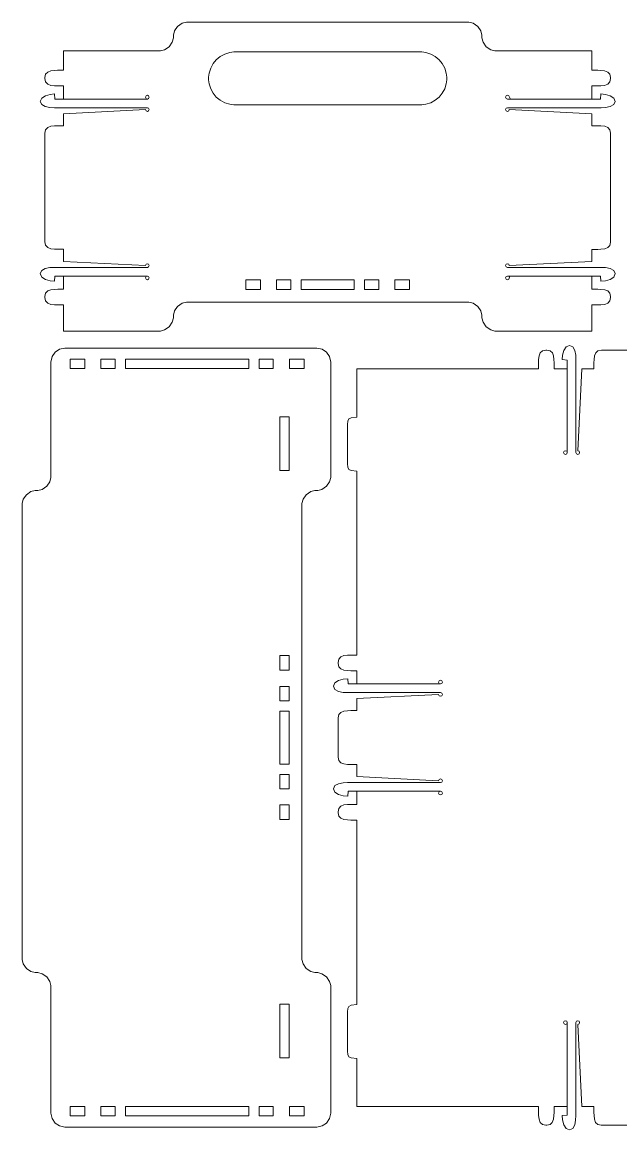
# Model space of a CAD drawing. Extents: x 22 to 406, y 17 to 372.
# Drawn here: x 22 to 214.1, y 17.3 to 372.3 of the extents above; entities that cross this region are included whole.
import ezdxf

# ---------------------------------------------------------------- set-up
doc = ezdxf.new("R2010")
doc.units = 0
doc.layers.get('0').update_dxf_attribs({"lineweight": 5, "true_color": 0xffffff})

msp = doc.modelspace()

# ---------------------------------------------------------------- linework, layer by layer
at = {"color": 0}
for p, q in [((70.892283, 369.49374), (70.52969, 368.14393)), ((71.882426, 370.96059), (70.892283, 369.49374)), ((73.350893, 371.95235), (71.882426, 370.96059)), ((74.699625, 372.31656), (73.350893, 371.95235)), ((75.149459, 372.31656), (74.699625, 372.31656)), ((164.87933, 372.31656), (75.149459, 372.31656)), ((165.32824, 372.31656), (164.87933, 372.31656)), ((166.67728, 371.95235), (165.32824, 372.31656)), ((168.14567, 370.96059), (166.67728, 371.95235)), ((169.13512, 369.49374), (168.14567, 370.96059)), ((169.49933, 368.14393), (169.13512, 369.49374)), ((70.165711, 365.89784), (69.175568, 364.42791)), ((70.52969, 367.24457), (70.165711, 365.89784)), ((70.52969, 368.14393), (70.52969, 367.69579)), ((70.52969, 367.69579), (70.52969, 367.24457)), ((169.49933, 367.69579), (169.49933, 368.14393)), ((169.49933, 367.24457), (169.49933, 367.69579)), ((169.862, 365.89784), (169.49933, 367.24457)), ((170.85222, 364.42791), (169.862, 365.89784)), ((65.909613, 363.07502), (35.313047, 363.07502)), ((35.313047, 363.07502), (35.313047, 356.89577)), ((66.358369, 363.07502), (65.909613, 363.07502)), ((67.707101, 363.43923), (66.358369, 363.07502)), ((69.175568, 364.42791), (67.707101, 363.43923)), ((88.57464, 362.58376), (86.98382, 362.08942)), ((89.85438, 362.7547), (88.57464, 362.58376)), ((90.28173, 362.7547), (89.85438, 362.7547)), ((149.75807, 362.7547), (90.28173, 362.7547)), ((150.18465, 362.7547), (149.75807, 362.7547)), ((151.46439, 362.58376), (150.18465, 362.7547)), ((153.05444, 362.08942), (151.46439, 362.58376)), ((172.32061, 363.43923), (170.85222, 364.42791)), ((173.66965, 363.07502), (172.32061, 363.43923)), ((174.11933, 363.07502), (173.66965, 363.07502)), ((204.71297, 363.07502), (174.11933, 363.07502)), ((204.71297, 356.89577), (204.71297, 363.07502)), ((83.25702, 359.01943), (82.47624, 357.58261)), ((84.2919, 360.27453), (83.25702, 359.01943)), ((85.54469, 361.30941), (84.2919, 360.27453)), ((86.98382, 362.08942), (85.54469, 361.30941)), ((154.49357, 361.30941), (153.05444, 362.08942)), ((155.74636, 360.27453), (154.49357, 361.30941)), ((156.78047, 359.01943), (155.74636, 360.27453)), ((157.56125, 357.58261), (156.78047, 359.01943)), ((29.537431, 355.61603), (29.295728, 354.54342)), ((30.19324, 356.3329), (29.537431, 355.61603)), ((31.164287, 356.73484), (30.19324, 356.3329)), ((32.356786, 356.86035), (31.164287, 356.73484)), ((33.393668, 356.89577), (32.356786, 356.86035)), ((35.313047, 356.89577), (33.393668, 356.89577)), ((81.98344, 355.99102), (81.81096, 354.71128)), ((82.47624, 357.58261), (81.98344, 355.99102)), ((158.05482, 355.99102), (157.56125, 357.58261)), ((158.2273, 354.71128), (158.05482, 355.99102)), ((206.63104, 356.89577), (204.71297, 356.89577)), ((207.66823, 356.85727), (206.63104, 356.89577)), ((208.85942, 356.73484), (207.66823, 356.85727)), ((209.83116, 356.3329), (208.85942, 356.73484)), ((210.4872, 355.61603), (209.83116, 356.3329)), ((210.72898, 354.54034), (210.4872, 355.61603)), ((29.295728, 354.54342), (29.295728, 354.25544)), ((29.295728, 354.25544), (29.537431, 353.17975)), ((29.537431, 353.17975), (30.19324, 352.4598)), ((30.19324, 352.4598), (31.165134, 352.06017)), ((31.165134, 352.06017), (32.356786, 351.93543)), ((32.356786, 351.93543), (33.393668, 351.90001)), ((33.393668, 351.90001), (35.313047, 351.90001)), ((35.313047, 351.90001), (35.313047, 347.68426)), ((81.81096, 354.71128), (81.81096, 354.2847)), ((81.81096, 354.2847), (81.81096, 353.85889)), ((81.81096, 353.85889), (81.98344, 352.57607)), ((81.98344, 352.57607), (82.47624, 350.98756)), ((157.56125, 350.98756), (158.05482, 352.57607)), ((158.05482, 352.57607), (158.2273, 353.85889)), ((158.2273, 354.2847), (158.2273, 354.71128)), ((158.2273, 353.85889), (158.2273, 354.2847)), ((204.71297, 347.67887), (204.71297, 351.89462)), ((204.71297, 351.89462), (206.63104, 351.89462)), ((206.63104, 351.89462), (207.66823, 351.93235)), ((207.66823, 351.93235), (208.86173, 352.05478)), ((208.86173, 352.05478), (209.83116, 352.45672)), ((209.83116, 352.45672), (210.4872, 353.17436)), ((210.4872, 353.17436), (210.72898, 354.25005)), ((210.72898, 354.25005), (210.72898, 354.54034)), ((27.798463, 346.90425), (28.276017, 347.99149)), ((28.276017, 347.99149), (29.455965, 348.733)), ((29.455965, 348.733), (30.954077, 349.15958)), ((30.954077, 349.15958), (32.383428, 349.2951)), ((32.383428, 349.2951), (32.400291, 349.2951)), ((32.400291, 349.2951), (32.532038, 347.68426)), ((61.744914, 348.69219), (61.572896, 348.27639)), ((61.572896, 348.27639), (61.744914, 347.8552)), ((62.165103, 348.86852), (61.744914, 348.69219)), ((62.584214, 348.69219), (62.165103, 348.86852)), ((62.757002, 348.27639), (62.584214, 348.69219)), ((62.584214, 347.8552), (62.757002, 348.27639)), ((82.47624, 350.98756), (83.25702, 349.54766)), ((83.25702, 349.54766), (84.2919, 348.29564)), ((84.2919, 348.29564), (85.54469, 347.26076)), ((154.49357, 347.26076), (155.74636, 348.29564)), ((155.74636, 348.29564), (156.78047, 349.54766)), ((156.78047, 349.54766), (157.56125, 350.98756)), ((177.24322, 348.69219), (177.07151, 348.271)), ((177.07151, 348.271), (177.24322, 347.85289)), ((177.6621, 348.86313), (177.24322, 348.69219)), ((178.08406, 348.69219), (177.6621, 348.86313)), ((178.67773, 347.67887), (178.08406, 348.69219)), ((207.50653, 347.67887), (207.65591, 349.29202)), ((207.65591, 349.29202), (209.0858, 349.1565)), ((209.0858, 349.1565), (210.58268, 348.72992)), ((210.58268, 348.72992), (211.76386, 347.98841)), ((211.76386, 347.98841), (212.24126, 346.89886)), ((28.27055, 345.87784), (27.798463, 346.90425)), ((29.437793, 345.26646), (28.27055, 345.87784)), ((30.921198, 344.97309), (29.437793, 345.26646)), ((32.345159, 344.89455), (30.921198, 344.97309)), ((62.169184, 344.89455), (32.345159, 344.89455)), ((32.532038, 347.68426), (62.169184, 347.68426)), ((62.169184, 347.68426), (62.584214, 347.8552)), ((62.584214, 344.72053), (62.169184, 344.89455)), ((62.757002, 344.30242), (62.584214, 344.72053)), ((85.54469, 347.26076), (86.98382, 346.48075)), ((86.98382, 346.48075), (88.57464, 345.98641)), ((88.57464, 345.98641), (89.85438, 345.81239)), ((89.85438, 345.81239), (90.28173, 345.81239)), ((90.28173, 345.81239), (149.75807, 345.81239)), ((149.75807, 345.81239), (150.18465, 345.81239)), ((150.18465, 345.81239), (151.46439, 345.98641)), ((151.46439, 345.98641), (153.05444, 346.48075)), ((153.05444, 346.48075), (154.49357, 347.26076)), ((177.24245, 344.71822), (177.07151, 344.29934)), ((177.65902, 344.89147), (177.24245, 344.71822)), ((177.24322, 347.85289), (177.65902, 347.67887)), ((177.65902, 347.67887), (207.50653, 347.67887)), ((177.99551, 344.89147), (177.65902, 344.89147)), ((177.65902, 344.89147), (177.65902, 344.89147)), ((178.94954, 344.89147), (177.99551, 344.89147)), ((180.43102, 344.89147), (178.94954, 344.89147)), ((182.3514, 344.89455), (180.43102, 344.89147)), ((184.62444, 344.89455), (182.3514, 344.89455)), ((187.16159, 344.89455), (184.62444, 344.89455)), ((189.8743, 344.89455), (187.16159, 344.89455)), ((192.67556, 344.89455), (189.8743, 344.89455)), ((195.47682, 344.89455), (192.67556, 344.89455)), ((198.1903, 344.89455), (195.47682, 344.89455)), ((200.72745, 344.89455), (198.1903, 344.89455)), ((202.99972, 344.89455), (200.72745, 344.89455)), ((204.92087, 344.89455), (202.99972, 344.89455)), ((206.40235, 344.89455), (204.92087, 344.89455)), ((207.35638, 344.89455), (206.40235, 344.89455)), ((207.69364, 344.89455), (207.35638, 344.89455)), ((209.11737, 344.9677), (207.69364, 344.89455)), ((207.69364, 344.89455), (207.69364, 344.89455)), ((210.60193, 345.26415), (209.11737, 344.9677)), ((211.76925, 345.87476), (210.60193, 345.26415)), ((212.24126, 346.89886), (211.76925, 345.87476)), ((35.319284, 342.96031), (61.572896, 344.30242)), ((35.319284, 339.12186), (35.319284, 342.96031)), ((61.572896, 344.30242), (61.744914, 343.88431)), ((61.744914, 343.88431), (62.165103, 343.71029)), ((62.165103, 343.71029), (62.58098, 343.88431)), ((62.58098, 343.88431), (62.757002, 344.30242)), ((177.07151, 344.29934), (177.24322, 343.88123)), ((177.24322, 343.88123), (177.6621, 343.70721)), ((177.6621, 343.70721), (178.08406, 343.88123)), ((178.08406, 343.88123), (178.25577, 344.29934)), ((178.25577, 344.29934), (204.7199, 342.95492)), ((204.7199, 342.95492), (204.7199, 339.0926)), ((29.303043, 336.76951), (29.545054, 337.84289)), ((29.545054, 337.84289), (30.200786, 338.55976)), ((30.200786, 338.55976), (31.170601, 338.95939)), ((31.170601, 338.95939), (32.364409, 339.08413)), ((32.364409, 339.08413), (33.400983, 339.12186)), ((33.400983, 339.12186), (35.319284, 339.12186)), ((204.7199, 339.0926), (206.63874, 339.0926)), ((206.63874, 339.0926), (207.67516, 339.0541)), ((207.67516, 339.0541), (208.86712, 338.92936)), ((208.86712, 338.92936), (209.83886, 338.52973)), ((209.83886, 338.52973), (210.4949, 337.81286)), ((210.4949, 337.81286), (210.73591, 336.73409)), ((29.303043, 301.87465), (29.303043, 336.76951)), ((210.73591, 336.73409), (210.73591, 301.84539)), ((29.545054, 300.79896), (29.303043, 301.87465)), ((210.73591, 301.84539), (210.4949, 300.7697)), ((30.200786, 300.08209), (29.545054, 300.79896)), ((31.172757, 299.68323), (30.200786, 300.08209)), ((32.364409, 299.55772), (31.172757, 299.68323)), ((33.400983, 299.51999), (32.364409, 299.55772)), ((35.319284, 299.51999), (33.400983, 299.51999)), ((35.319284, 295.65459), (35.319284, 299.51999)), ((206.63874, 299.48996), (204.7199, 299.48996)), ((204.7199, 299.48996), (204.7199, 295.65151)), ((207.67516, 299.52538), (206.63874, 299.48996)), ((208.86789, 299.6532), (207.67516, 299.52538)), ((209.83886, 300.05206), (208.86789, 299.6532)), ((210.4949, 300.7697), (209.83886, 300.05206)), ((61.572896, 294.31017), (35.319284, 295.65459)), ((61.744914, 294.73059), (61.572896, 294.31017)), ((62.165103, 294.9023), (61.744914, 294.73059)), ((62.584214, 294.73059), (62.165103, 294.9023)), ((62.757002, 294.31248), (62.584214, 294.73059)), ((177.24784, 294.72828), (177.07151, 294.30709)), ((177.6621, 294.9023), (177.24784, 294.72828)), ((178.08406, 294.72828), (177.6621, 294.9023)), ((178.25577, 294.30709), (178.08406, 294.72828)), ((204.7199, 295.65151), (178.25577, 294.30709)), ((27.798463, 291.71065), (28.27055, 292.73706)), ((28.276017, 290.62341), (27.798463, 291.71065)), ((28.27055, 292.73706), (29.437793, 293.34844)), ((29.437793, 293.34844), (30.921198, 293.64181)), ((30.921198, 293.64181), (32.345159, 293.72035)), ((32.345159, 293.72035), (32.345159, 293.72035)), ((32.345159, 293.72035), (32.679493, 293.72035)), ((32.679493, 293.72035), (33.6259, 293.72035)), ((33.6259, 293.72035), (35.096523, 293.72035)), ((35.096523, 293.72035), (37.004583, 293.72035)), ((37.004583, 293.72035), (39.261299, 293.72035)), ((39.261299, 293.72035), (41.781586, 293.72035)), ((41.781586, 293.72035), (44.475431, 293.72035)), ((44.475431, 293.72035), (47.256748, 293.72035)), ((47.256748, 293.72035), (50.037757, 293.72035)), ((50.037757, 293.72035), (52.73191, 293.72035)), ((52.73191, 293.72035), (55.251889, 293.72035)), ((55.251889, 293.72035), (57.508913, 293.72035)), ((57.508913, 293.72035), (59.416665, 293.72035)), ((59.416665, 293.72035), (60.887288, 293.72035)), ((60.887288, 293.72035), (61.834003, 293.72035)), ((61.834003, 293.72035), (62.169184, 293.72035)), ((62.169184, 293.72035), (62.586139, 293.89437)), ((62.169184, 293.72035), (62.169184, 293.72035)), ((62.586139, 293.89437), (62.757002, 294.31248)), ((177.07151, 294.30709), (177.24322, 293.89129)), ((177.24322, 293.89129), (177.65902, 293.71496)), ((177.65902, 293.71496), (207.69364, 293.71496)), ((207.69364, 293.71496), (209.11737, 293.63873)), ((209.11737, 293.63873), (210.60193, 293.34536)), ((210.60193, 293.34536), (211.76925, 292.73475)), ((212.24126, 291.70757), (211.76386, 290.6211)), ((211.76925, 292.73475), (212.24126, 291.70757)), ((29.455965, 289.8819), (28.276017, 290.62341)), ((30.954077, 289.45532), (29.455965, 289.8819)), ((32.383428, 289.3198), (30.954077, 289.45532)), ((32.532038, 290.93064), (32.383428, 289.3198)), ((62.169184, 290.93064), (32.532038, 290.93064)), ((35.319284, 290.93064), (35.319284, 286.72028)), ((61.572896, 290.33851), (61.744914, 290.7597)), ((61.572896, 290.33851), (61.744914, 289.9204)), ((61.744914, 289.9204), (62.165103, 289.74638)), ((62.165103, 289.74638), (62.584214, 289.9204)), ((62.584214, 290.7597), (62.169184, 290.93064)), ((62.757002, 290.33851), (62.584214, 290.7597)), ((62.584214, 289.9204), (62.757002, 290.33851)), ((93.75443, 289.6971), (98.43834, 289.6971)), ((93.75443, 286.6171), (93.75443, 289.6971)), ((98.43834, 289.6971), (98.43834, 286.6171)), ((103.5881, 289.6971), (108.16036, 289.6971)), ((103.5881, 286.6171), (103.5881, 289.6971)), ((108.16036, 289.6971), (108.16036, 286.6171)), ((111.52988, 289.6971), (128.48066, 289.6971)), ((111.52988, 286.6171), (111.52988, 289.6971)), ((128.48066, 289.6971), (128.48066, 286.6171)), ((131.85018, 289.6971), (136.42321, 289.6971)), ((131.85018, 286.6171), (131.85018, 289.6971)), ((136.42321, 289.6971), (136.42321, 286.6171)), ((141.59915, 289.6971), (146.2846, 289.6971)), ((141.59915, 286.6171), (141.59915, 289.6971)), ((146.2846, 289.6971), (146.2846, 286.6171)), ((177.24322, 290.75662), (177.07151, 290.33543)), ((177.07151, 290.33543), (177.24322, 289.91732)), ((177.65902, 290.92833), (177.24322, 290.75662)), ((177.24322, 289.91732), (177.6621, 289.7433)), ((207.50653, 290.92833), (177.65902, 290.92833)), ((177.6621, 289.7433), (178.08406, 289.91732)), ((178.08406, 289.91732), (178.48677, 290.92833)), ((204.71913, 286.71181), (204.71913, 290.92833)), ((207.63974, 289.31441), (207.50653, 290.92833)), ((207.65591, 289.31441), (207.63974, 289.31441)), ((209.0858, 289.44993), (207.65591, 289.31441)), ((210.58268, 289.87651), (209.0858, 289.44993)), ((211.76386, 290.6211), (210.58268, 289.87651)), ((29.545054, 285.43515), (29.303043, 284.36254)), ((29.303043, 284.36254), (29.303043, 284.07148)), ((29.303043, 284.07148), (29.545054, 282.99579)), ((30.200786, 286.15279), (29.545054, 285.43515)), ((31.170601, 286.55473), (30.200786, 286.15279)), ((32.364409, 286.67947), (31.170601, 286.55473)), ((33.400983, 286.72028), (32.364409, 286.67947)), ((35.319284, 286.72028), (33.400983, 286.72028)), ((98.43834, 286.6171), (93.75443, 286.6171)), ((108.16036, 286.6171), (103.5881, 286.6171)), ((128.48066, 286.6171), (111.52988, 286.6171)), ((136.42321, 286.6171), (131.85018, 286.6171)), ((146.2846, 286.6171), (141.59915, 286.6171)), ((206.63874, 286.71181), (204.71913, 286.71181)), ((207.67516, 286.67716), (206.63874, 286.71181)), ((208.86712, 286.55165), (207.67516, 286.67716)), ((209.83886, 286.15279), (208.86712, 286.55165)), ((210.4949, 285.43515), (209.83886, 286.15279)), ((210.73668, 284.35715), (210.4949, 285.43515)), ((210.4949, 282.99579), (210.73668, 284.07148)), ((210.73668, 284.07148), (210.73668, 284.35715)), ((29.545054, 282.99579), (30.200786, 282.27892)), ((30.200786, 282.27892), (31.172757, 281.87698)), ((31.172757, 281.87698), (32.364409, 281.75224)), ((32.364409, 281.75224), (33.400983, 281.71682)), ((33.400983, 281.71682), (35.319284, 281.71682)), ((35.319284, 281.71682), (35.319284, 273.33152)), ((70.898828, 279.74716), (71.888663, 281.21709)), ((71.888663, 281.21709), (73.357438, 282.20577)), ((73.357438, 282.20577), (74.706093, 282.56998)), ((74.706093, 282.56998), (75.155927, 282.56998)), ((75.155927, 282.56998), (164.88703, 282.56998)), ((164.88703, 282.56998), (165.33594, 282.56998)), ((165.33594, 282.56998), (166.68421, 282.20577)), ((166.68421, 282.20577), (168.1526, 281.21709)), ((168.1526, 281.21709), (169.14282, 279.74716)), ((204.71913, 273.33152), (204.71913, 281.71682)), ((204.71913, 281.71682), (206.63874, 281.71682)), ((206.63874, 281.71682), (207.67516, 281.75224)), ((207.67516, 281.75224), (208.86789, 281.87698)), ((208.86789, 281.87698), (209.83886, 282.27661)), ((209.83886, 282.27661), (210.4949, 282.99579)), ((70.171948, 276.15049), (70.535927, 277.50107)), ((70.535927, 278.39966), (70.898828, 279.74716)), ((70.535927, 277.94921), (70.535927, 278.39966)), ((70.535927, 277.50107), (70.535927, 277.94921)), ((169.14282, 279.74716), (169.50703, 278.39966)), ((169.50703, 278.39966), (169.50703, 277.94921)), ((169.50703, 277.94921), (169.50703, 277.50107)), ((169.50703, 277.50107), (169.8697, 276.15049)), ((66.364914, 273.33152), (67.713338, 273.69496)), ((67.713338, 273.69496), (69.182113, 274.68364)), ((69.182113, 274.68364), (70.171948, 276.15049)), ((169.8697, 276.15049), (170.85992, 274.68364)), ((170.85992, 274.68364), (172.32831, 273.69496)), ((172.32831, 273.69496), (173.67658, 273.33152)), ((35.319284, 273.33152), (65.915927, 273.33152)), ((65.915927, 273.33152), (66.364914, 273.33152)), ((173.67658, 273.33152), (174.12703, 273.33152)), ((174.12703, 273.33152), (204.71913, 273.33152)), ((32.548824, 266.5432), (31.591868, 265.12563)), ((33.967626, 267.50262), (32.548824, 266.5432)), ((35.700434, 267.85374), (33.967626, 267.50262)), ((116.52487, 267.85374), (35.700434, 267.85374)), ((118.25506, 267.50262), (116.52487, 267.85374)), ((119.67417, 266.54551), (118.25506, 267.50262)), ((120.63282, 265.12717), (119.67417, 266.54551)), ((188.20109, 266.3353), (187.79992, 265.36356)), ((188.91719, 266.99134), (188.20109, 266.3353)), ((189.99365, 267.23312), (188.91719, 266.99134)), ((190.28394, 267.23312), (189.99365, 267.23312)), ((191.35886, 266.99134), (190.28394, 267.23312)), ((192.0765, 266.3353), (191.35886, 266.99134)), ((192.47767, 265.36587), (192.0765, 266.3353)), ((195.37749, 265.58301), (195.80407, 267.08143)), ((195.80407, 267.08143), (196.54712, 268.2603)), ((196.54712, 268.2603), (197.63359, 268.7377)), ((197.63359, 268.7377), (198.65923, 268.26569)), ((198.65923, 268.26569), (199.27061, 267.09991)), ((199.27061, 267.09991), (199.56475, 265.61535)), ((205.6054, 265.36356), (206.00503, 266.33684)), ((206.00503, 266.33684), (206.7219, 266.99134)), ((206.7219, 266.99134), (207.79759, 267.23312)), ((207.79759, 267.23312), (220.35552, 267.23312)), ((31.240671, 263.3939), (31.239593, 226.82429)), ((31.591868, 265.12563), (31.240671, 263.3939)), ((37.418227, 264.34177), (42.099673, 264.34177)), ((37.418227, 261.26254), (37.418227, 264.34177)), ((42.099673, 264.34177), (42.099673, 261.26254)), ((47.250203, 264.34177), (51.820538, 264.34177)), ((47.250203, 261.26254), (47.250203, 264.34177)), ((51.820538, 264.34177), (51.820538, 261.26254)), ((55.191598, 264.34177), (94.73849, 264.34177)), ((55.191598, 261.26254), (55.191598, 264.34177)), ((94.73849, 264.34177), (94.73849, 261.26254)), ((97.98943, 264.34177), (102.56246, 264.34177)), ((97.98943, 261.26254), (97.98943, 264.34177)), ((102.56246, 264.34177), (102.56246, 261.26254)), ((107.73994, 264.34177), (112.42462, 264.34177)), ((107.73994, 261.26254), (107.73994, 264.34177)), ((112.42462, 264.34177), (112.42462, 261.26254)), ((120.98471, 263.3939), (120.63282, 265.12717)), ((120.98471, 226.82429), (120.98471, 263.3939)), ((187.67595, 264.17314), (187.63745, 263.13518)), ((187.63745, 263.13518), (187.63745, 261.21788)), ((187.79992, 265.36356), (187.67595, 264.17314)), ((192.60164, 264.17314), (192.47767, 265.36587)), ((192.64014, 263.13518), (192.60164, 264.17314)), ((192.64014, 261.21788), (192.64014, 263.13518)), ((195.24274, 264.15312), (195.37749, 265.58301)), ((196.85435, 264.00451), (195.24274, 264.15312)), ((196.85435, 234.36721), (196.85435, 264.00451)), ((199.56475, 265.61535), (199.64175, 264.19085)), ((199.64175, 264.19085), (199.64175, 264.19085)), ((199.64175, 264.19085), (199.64175, 263.85667)), ((199.64175, 263.85667), (199.64175, 262.91034)), ((199.64175, 262.91034), (199.64175, 261.43964)), ((205.44216, 263.13518), (205.48066, 264.17314)), ((205.44216, 261.21788), (205.44216, 263.13518)), ((205.48066, 264.17314), (205.6054, 265.36356)), ((42.099673, 261.26254), (37.418227, 261.26254)), ((51.820538, 261.26254), (47.250203, 261.26254)), ((94.73849, 261.26254), (55.191598, 261.26254)), ((102.56246, 261.26254), (97.98943, 261.26254)), ((112.42462, 261.26254), (107.73994, 261.26254)), ((187.63745, 261.21788), (129.36077, 261.21788)), ((129.36077, 261.21788), (129.36077, 245.69776)), ((196.85435, 261.21788), (192.64014, 261.21788)), ((199.64175, 261.43964), (199.64175, 259.53158)), ((199.64175, 259.53158), (199.64175, 257.27471)), ((200.23311, 234.96319), (201.5783, 261.21788)), ((201.5783, 261.21788), (205.44216, 261.21788)), ((199.64175, 257.27471), (199.64175, 254.75527)), ((199.64175, 254.75527), (199.64175, 252.06104)), ((199.64175, 252.06104), (199.64175, 249.2798)), ((199.64175, 249.2798), (199.64175, 246.49856)), ((104.61605, 245.861), (107.69605, 245.861)), ((104.61605, 228.59144), (104.61605, 245.861)), ((107.69605, 245.861), (107.69605, 228.59144)), ((126.84364, 245.13412), (126.44247, 244.41802)), ((127.55974, 245.53529), (126.84364, 245.13412)), ((129.36077, 245.69776), (127.55974, 245.53529)), ((199.64175, 246.49856), (199.64175, 243.80433)), ((126.44247, 244.41802), (126.3185, 243.33848)), ((126.3185, 243.33848), (126.31927, 230.78517)), ((199.64175, 243.80433), (199.64175, 241.28412)), ((199.64175, 241.28412), (199.64175, 239.02725)), ((199.64175, 239.02725), (199.64175, 237.11919)), ((195.8418, 234.79148), (195.67009, 234.37106)), ((195.67009, 234.37106), (195.8418, 233.95218)), ((196.26145, 234.96319), (195.8418, 234.79148)), ((196.26145, 234.96319), (196.68033, 234.79148)), ((196.68033, 233.95218), (196.85435, 234.36721)), ((199.64175, 237.11919), (199.64175, 235.64926)), ((199.64175, 235.64926), (199.64175, 234.70216)), ((199.64175, 234.70216), (199.64252, 234.36721)), ((199.64252, 234.36721), (199.64252, 234.36721)), ((199.64252, 234.36721), (199.81731, 233.9491)), ((200.65276, 234.79148), (200.23311, 234.96319)), ((200.82601, 234.37106), (200.65276, 234.79148)), ((200.65276, 233.95218), (200.82601, 234.37106)), ((126.31927, 230.78517), (126.44324, 229.70871)), ((195.8418, 233.95218), (196.26145, 233.77893)), ((196.26145, 233.77893), (196.68033, 233.95218)), ((199.81731, 233.9491), (200.23388, 233.77893)), ((200.23388, 233.77893), (200.65276, 233.95218)), ((107.69605, 228.59144), (104.61605, 228.59144)), ((126.44324, 229.70871), (126.84441, 228.99338)), ((126.84441, 228.99338), (127.56128, 228.59067)), ((127.56128, 228.59067), (129.36077, 228.42897)), ((129.36077, 228.42897), (129.36077, 169.44389)), ((30.875537, 225.02634), (29.885702, 223.55795)), ((31.239593, 226.37461), (30.875537, 225.02634)), ((31.239593, 226.82429), (31.239593, 226.37461)), ((119.63028, 223.55795), (120.6205, 225.02634)), ((120.6205, 225.02634), (120.98471, 226.37461)), ((120.98471, 226.37461), (120.98471, 226.82429)), ((23.351405, 220.85063), (22.361416, 219.38224)), ((24.819949, 221.84085), (23.351405, 220.85063)), ((26.169605, 222.20352), (24.819949, 221.84085)), ((26.619516, 222.20352), (26.169605, 222.20352)), ((27.068349, 222.20352), (26.619516, 222.20352)), ((28.416927, 222.56773), (27.068349, 222.20352)), ((29.885702, 223.55795), (28.416927, 222.56773)), ((112.10738, 219.38224), (113.0976, 220.85063)), ((113.0976, 220.85063), (114.56599, 221.84085)), ((114.56599, 221.84085), (115.91426, 222.20352)), ((115.91426, 222.20352), (116.36471, 222.20352)), ((116.36471, 222.20352), (116.81285, 222.20352)), ((116.81285, 222.20352), (118.16189, 222.56773)), ((118.16189, 222.56773), (119.63028, 223.55795)), ((22.361416, 219.38224), (21.998515, 218.03243)), ((21.998515, 218.03243), (21.998515, 217.58275)), ((21.998515, 217.58275), (21.998515, 72.308929)), ((111.74471, 218.03243), (112.10738, 219.38224)), ((111.74471, 217.58275), (111.74471, 218.03243)), ((111.74471, 72.308929), (111.74471, 217.58275)), ((104.61605, 169.28527), (107.69605, 169.28527)), ((104.61605, 164.60059), (104.61605, 169.28527)), ((107.69605, 169.28527), (107.69605, 164.60059)), ((123.58654, 168.16492), (123.34399, 167.09)), ((123.34399, 167.09), (123.34399, 166.80202)), ((124.24104, 168.88333), (123.58654, 168.16492)), ((125.21201, 169.28065), (124.24104, 168.88333)), ((126.40551, 169.40616), (125.21201, 169.28065)), ((127.44193, 169.44389), (126.40551, 169.40616)), ((129.36077, 169.44389), (127.44193, 169.44389)), ((107.69605, 164.60059), (104.61605, 164.60059)), ((123.34399, 166.80202), (123.58654, 165.72633)), ((123.58654, 165.72633), (124.24104, 165.00792)), ((124.24104, 165.00792), (125.21355, 164.60675)), ((125.21355, 164.60675), (126.40551, 164.48355)), ((126.40551, 164.48355), (127.44193, 164.44736)), ((127.44193, 164.44736), (129.36077, 164.44736)), ((129.36077, 164.44736), (129.36077, 160.23161)), ((121.83941, 159.45391), (122.31681, 160.53884)), ((122.31681, 160.53884), (123.49722, 161.28112)), ((123.49722, 161.28112), (124.9941, 161.7077)), ((124.9941, 161.7077), (126.42476, 161.84399)), ((126.42476, 161.84399), (126.4417, 161.84399)), ((126.4417, 161.84399), (126.57337, 160.23161)), ((126.57337, 160.23161), (156.2099, 160.23161)), ((155.78563, 161.24185), (155.61392, 160.82374)), ((155.61392, 160.82374), (155.78563, 160.40486)), ((156.20759, 161.4151), (155.78563, 161.24185)), ((156.62647, 161.24185), (156.20759, 161.4151)), ((156.2099, 160.23161), (156.62647, 160.40486)), ((156.79818, 160.82374), (156.62647, 161.24185)), ((156.62647, 160.40486), (156.79818, 160.82374)), ((104.61605, 159.42388), (107.69605, 159.42388)), ((104.61605, 154.85162), (104.61605, 159.42388)), ((107.69605, 159.42388), (107.69605, 154.85162)), ((122.31142, 158.42596), (121.83941, 159.45391)), ((123.47797, 157.81612), (122.31142, 158.42596)), ((124.96253, 157.52121), (123.47797, 157.81612)), ((126.38626, 157.44421), (124.96253, 157.52121)), ((156.2099, 157.44421), (126.38626, 157.44421)), ((129.36077, 155.50766), (155.61392, 156.85131)), ((155.61392, 156.85131), (155.78563, 156.4332)), ((155.78563, 156.4332), (156.20759, 156.25841)), ((156.20759, 156.25841), (156.62185, 156.4332)), ((156.62647, 157.26711), (156.2099, 157.44421)), ((156.62185, 156.4332), (156.79818, 156.85131)), ((156.79818, 156.85131), (156.62647, 157.26711)), ((107.69605, 154.85162), (104.61605, 154.85162)), ((129.36077, 151.66998), (129.36077, 155.50766)), ((104.61605, 151.48133), (107.69605, 151.48133)), ((104.61605, 134.53209), (104.61605, 151.48133)), ((107.69605, 151.48133), (107.69605, 134.53209)), ((123.34399, 149.31532), (123.58654, 150.39024)), ((123.34399, 136.75816), (123.34399, 149.31532)), ((123.58654, 150.39024), (124.24104, 151.10634)), ((124.24104, 151.10634), (125.21201, 151.50674)), ((125.21201, 151.50674), (126.40551, 151.63302)), ((126.40551, 151.63302), (127.44193, 151.66998)), ((127.44193, 151.66998), (129.36077, 151.66998)), ((123.58654, 135.68247), (123.34399, 136.75816)), ((124.24104, 134.96483), (123.58654, 135.68247)), ((125.21355, 134.56674), (124.24104, 134.96483)), ((107.69605, 134.53209), (104.61605, 134.53209)), ((126.40551, 134.442), (125.21355, 134.56674)), ((127.44193, 134.40273), (126.40551, 134.442)), ((129.36077, 134.40273), (127.44193, 134.40273)), ((129.36077, 130.53887), (129.36077, 134.40273)), ((104.61605, 131.16103), (107.69605, 131.16103)), ((104.61605, 126.58877), (104.61605, 131.16103)), ((107.69605, 131.16103), (107.69605, 126.58877)), ((122.31142, 127.6198), (123.47797, 128.23041)), ((123.47797, 128.23041), (124.96253, 128.52455)), ((124.96253, 128.52455), (126.38626, 128.60309)), ((126.38626, 128.60309), (126.38626, 128.60309)), ((126.38626, 128.60309), (126.72044, 128.60309)), ((126.72044, 128.60309), (127.66677, 128.60309)), ((127.66677, 128.60309), (129.13747, 128.60309)), ((129.13747, 128.60309), (131.04553, 128.60309)), ((155.61392, 129.19291), (129.36077, 130.53887)), ((131.04553, 128.60309), (133.3024, 128.60309)), ((133.3024, 128.60309), (135.82261, 128.60309)), ((135.82261, 128.60309), (138.51684, 128.60309)), ((138.51684, 128.60309), (141.29808, 128.60309)), ((141.29808, 128.60309), (144.07855, 128.60309)), ((144.07855, 128.60309), (146.77278, 128.60309)), ((146.77278, 128.60309), (149.29299, 128.60309)), ((149.29299, 128.60309), (151.54986, 128.60309)), ((151.54986, 128.60309), (153.45792, 128.60309)), ((153.45792, 128.60309), (154.92862, 128.60309)), ((154.92862, 128.60309), (155.87495, 128.60309)), ((155.78563, 129.61333), (155.61392, 129.19291)), ((156.20759, 129.78581), (155.78563, 129.61333)), ((155.87495, 128.60309), (156.2099, 128.60309)), ((156.62647, 129.61333), (156.20759, 129.78581)), ((156.2099, 128.60309), (156.62801, 128.77711)), ((156.2099, 128.60309), (156.2099, 128.60309)), ((156.79818, 129.19368), (156.62647, 129.61333)), ((156.62801, 128.77711), (156.79818, 129.19368)), ((107.69605, 126.58877), (104.61605, 126.58877)), ((121.83941, 126.59416), (122.31142, 127.6198)), ((122.31681, 125.50692), (121.83941, 126.59416)), ((123.49722, 124.76541), (122.31681, 125.50692)), ((124.9941, 124.33729), (123.49722, 124.76541)), ((126.42476, 124.20254), (124.9941, 124.33729)), ((126.57337, 125.81569), (126.42476, 124.20254)), ((156.2099, 125.81569), (126.57337, 125.81569)), ((129.36077, 125.81569), (129.36077, 121.60071)), ((155.61392, 125.22202), (155.78563, 125.64167)), ((155.61392, 125.22202), (155.78563, 124.80314)), ((155.78563, 124.80314), (156.20759, 124.63066)), ((156.20759, 124.63066), (156.62647, 124.80314)), ((156.62647, 125.64167), (156.2099, 125.81569)), ((156.79818, 125.22202), (156.62647, 125.64167)), ((156.62647, 124.80314), (156.79818, 125.22202)), ((104.61605, 121.43978), (107.69605, 121.43978)), ((104.61605, 116.75587), (104.61605, 121.43978)), ((107.69605, 121.43978), (107.69605, 116.75587)), ((124.24104, 121.0363), (123.58654, 120.3202)), ((125.21201, 121.43824), (124.24104, 121.0363)), ((126.40551, 121.56298), (125.21201, 121.43824)), ((127.44193, 121.60071), (126.40551, 121.56298)), ((129.36077, 121.60071), (127.44193, 121.60071)), ((123.58654, 120.3202), (123.34399, 119.24528)), ((123.34399, 119.24528), (123.34399, 118.95345)), ((123.34399, 118.95345), (123.58654, 117.87853)), ((123.58654, 117.87853), (124.24104, 117.16166)), ((124.24104, 117.16166), (125.21355, 116.76126)), ((107.69605, 116.75587), (104.61605, 116.75587)), ((125.21355, 116.76126), (126.40551, 116.63729)), ((126.40551, 116.63729), (127.44193, 116.59802)), ((127.44193, 116.59802), (129.36077, 116.59802)), ((129.36077, 116.59802), (129.36077, 57.450547)), ((21.998515, 72.308929), (21.998515, 71.860173)), ((21.998515, 71.860173), (22.361416, 70.511518)), ((111.74471, 71.860173), (111.74471, 72.308929)), ((112.10738, 70.511518), (111.74471, 71.860173)), ((22.361416, 70.511518), (23.351405, 69.042974)), ((23.351405, 69.042974), (24.819949, 68.052908)), ((24.819949, 68.052908), (26.169605, 67.68916)), ((26.169605, 67.68916), (26.619516, 67.68916)), ((26.619516, 67.68916), (27.068349, 67.68916)), ((27.068349, 67.68916), (28.416927, 67.326259)), ((113.0976, 69.042974), (112.10738, 70.511518)), ((114.56599, 68.052908), (113.0976, 69.042974)), ((115.91426, 67.68916), (114.56599, 68.052908)), ((116.36471, 67.68916), (115.91426, 67.68916)), ((116.81285, 67.68916), (116.36471, 67.68916)), ((118.16189, 67.326259), (116.81285, 67.68916)), ((28.416927, 67.326259), (29.885702, 66.336116)), ((29.885702, 66.336116), (30.875537, 64.868727)), ((30.875537, 64.868727), (31.239593, 63.520072)), ((119.63028, 66.336116), (118.16189, 67.326259)), ((120.6205, 64.868727), (119.63028, 66.336116)), ((120.98471, 63.520072), (120.6205, 64.868727)), ((31.239593, 63.520072), (31.239593, 63.070238)), ((31.239593, 63.070238), (31.239593, 22.647856)), ((120.98471, 63.070238), (120.98471, 63.520072)), ((120.98471, 22.647856), (120.98471, 63.070238)), ((104.61605, 57.614095), (107.69605, 57.614095)), ((104.61605, 40.344612), (104.61605, 57.614095)), ((107.69605, 57.614095), (107.69605, 40.344612)), ((126.84364, 56.884982), (126.44247, 56.169729)), ((127.56128, 57.288077), (126.84364, 56.884982)), ((129.36077, 57.450547), (127.56128, 57.288077)), ((126.44247, 56.169729), (126.3185, 55.091883)), ((126.3185, 55.091883), (126.31927, 42.538111)), ((195.84103, 52.091116), (195.66547, 51.672005)), ((195.66547, 51.672005), (195.84103, 51.251739)), ((196.25914, 52.262749), (195.84103, 52.091116)), ((195.84103, 51.251739), (196.25914, 51.07872)), ((196.67802, 52.091116), (196.25914, 52.262749)), ((196.25914, 51.07872), (196.67802, 51.251739)), ((196.8505, 51.674931), (196.67802, 52.091116)), ((196.8505, 22.038786), (196.8505, 51.674931)), ((199.81346, 52.091116), (199.6379, 51.674931)), ((199.6379, 51.674931), (199.6379, 21.850983)), ((200.2308, 52.262749), (199.81346, 52.091116)), ((200.64968, 52.086727), (200.2308, 52.262749)), ((200.2308, 51.07872), (200.64968, 51.251739)), ((201.57368, 24.825262), (200.2308, 51.07872)), ((200.82293, 51.672005), (200.64968, 52.086727)), ((200.64968, 51.251739), (200.82293, 51.672005)), ((107.69605, 40.344612), (104.61605, 40.344612)), ((126.31927, 42.538111), (126.44324, 41.462113)), ((126.44324, 41.462113), (126.84441, 40.745859)), ((126.84441, 40.745859), (127.56205, 40.343842)), ((127.56205, 40.343842), (129.36077, 40.180294)), ((129.36077, 40.180294), (129.36077, 24.827341)), ((31.239593, 22.647856), (31.59079, 20.914047)), ((37.418227, 24.825262), (42.099673, 24.825262)), ((37.418227, 21.744877), (37.418227, 24.825262)), ((42.099673, 21.744877), (37.418227, 21.744877)), ((42.099673, 24.825262), (42.099673, 21.744877)), ((47.250203, 24.825262), (51.820538, 24.825262)), ((47.250203, 21.744877), (47.250203, 24.825262)), ((51.820538, 21.744877), (47.250203, 21.744877)), ((51.820538, 24.825262), (51.820538, 21.744877)), ((55.191598, 24.825262), (94.73849, 24.825262)), ((55.191598, 21.744877), (55.191598, 24.825262)), ((94.73849, 21.744877), (55.191598, 21.744877)), ((94.73849, 24.825262), (94.73849, 21.744877)), ((97.98943, 24.825262), (102.56246, 24.825262)), ((97.98943, 21.744877), (97.98943, 24.825262)), ((102.56246, 21.744877), (97.98943, 21.744877)), ((102.56246, 24.825262), (102.56246, 21.744877)), ((107.73994, 24.825262), (112.42462, 24.825262)), ((107.73994, 21.744877), (107.73994, 24.825262)), ((112.42462, 21.744877), (107.73994, 21.744877)), ((112.42462, 24.825262), (112.42462, 21.744877)), ((120.63282, 20.914047), (120.98471, 22.647856)), ((129.36077, 24.827341), (187.63745, 24.825262)), ((187.63745, 24.825262), (187.63745, 22.906807)), ((187.63745, 22.906807), (187.67441, 21.870079)), ((187.67441, 21.870079), (187.79992, 20.676425)), ((192.47382, 20.678504), (192.59856, 21.870079)), ((192.59856, 21.870079), (192.63552, 22.906807)), ((192.63552, 22.906807), (192.63552, 24.825262)), ((192.63552, 24.825262), (196.8505, 24.825262)), ((195.23812, 21.905114), (196.8505, 22.038786)), ((195.23812, 21.888174), (195.23812, 21.905114)), ((195.37441, 20.4589), (195.23812, 21.888174)), ((199.6379, 21.850983), (199.5609, 20.427022)), ((205.41213, 24.825262), (201.57368, 24.825262)), ((205.41213, 22.906807), (205.41213, 24.825262)), ((205.44909, 21.870079), (205.41213, 22.906807)), ((205.5746, 20.676425), (205.44909, 21.870079)), ((31.59079, 20.914047), (32.549979, 19.496477)), ((32.549979, 19.496477), (33.967626, 18.539367)), ((33.967626, 18.539367), (35.699356, 18.188093)), ((35.699356, 18.188093), (116.52487, 18.188093)), ((116.52487, 18.188093), (118.25506, 18.539367)), ((118.25506, 18.539367), (119.67417, 19.496477)), ((119.67417, 19.496477), (120.63282, 20.914047)), ((187.79992, 20.676425), (188.20032, 19.705532)), ((188.20032, 19.705532), (188.91719, 19.050801)), ((188.91719, 19.050801), (189.99211, 18.808867)), ((189.99211, 18.808867), (190.28086, 18.808867)), ((190.28086, 18.808867), (191.35655, 19.050801)), ((191.35655, 19.050801), (192.07419, 19.705532)), ((192.07419, 19.705532), (192.47382, 20.678504)), ((195.80099, 18.962713), (195.37441, 20.4589)), ((196.5425, 17.782765), (195.80099, 18.962713)), ((197.62897, 17.303209), (196.5425, 17.782765)), ((198.65615, 17.775373), (197.62897, 17.303209)), ((199.26753, 18.942539), (198.65615, 17.775373)), ((199.5609, 20.427022), (199.26753, 18.942539)), ((205.97577, 19.705532), (205.5746, 20.676425)), ((206.69187, 19.050801), (205.97577, 19.705532)), ((207.76525, 18.808867), (206.69187, 19.050801)), ((220.32395, 18.808867), (207.76525, 18.808867))]:
    msp.add_line(p, q, dxfattribs=at)

doc.saveas('drawing.dxf')
